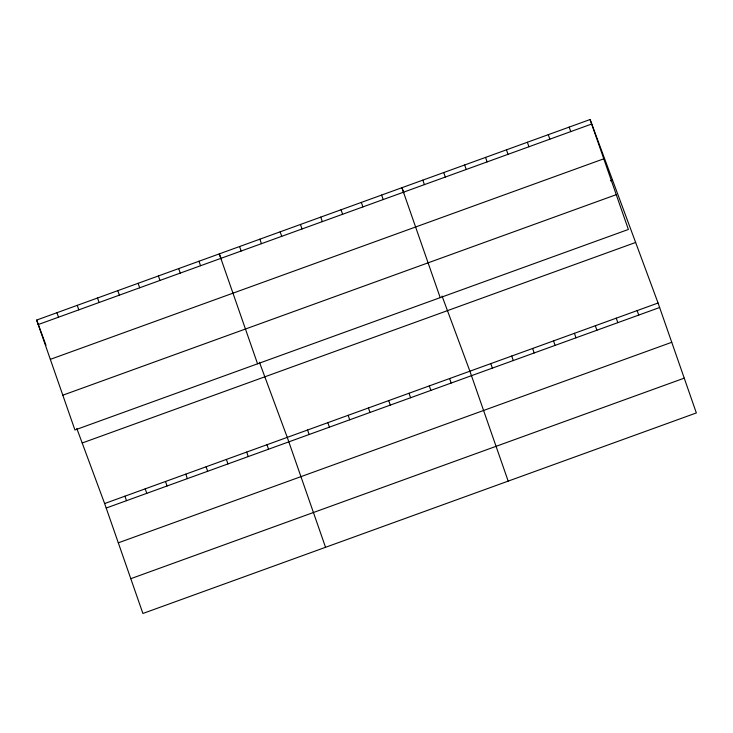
<?xml version="1.0" encoding="UTF-8"?>
<svg xmlns="http://www.w3.org/2000/svg" width="733" height="733" viewBox="0 0 733 733"><rect width="100%" height="100%" fill="white"/><g stroke="black" fill="none" stroke-linecap="round" stroke-linejoin="round"><path stroke-width="1.1" d="M590.092 119.525L628.373 229.456L74.931 429.987L36.65 320.064L590.092 119.525L658.069 303.013L696.35 412.936L142.908 613.475L104.627 503.544L76.8 428.439M38.217 324.554L591.659 124.024M50.33 359.353L603.772 158.814M610.433 180.831L612.522 180.071M62.818 395.197L616.261 194.657M82.197 442.998L635.639 242.458M104.627 503.544L658.069 303.013M106.193 508.042L659.636 307.503M118.306 542.832L671.749 342.293M130.795 578.685L684.237 378.146M403.791 192.752L401.922 187.712L440.203 297.635M442.072 296.086L469.899 371.191L508.18 481.123M221.155 258.932L219.286 253.884L257.567 363.815M259.436 362.267L287.263 437.372L325.544 547.294M36.65 320.064L45.996 345.289M637.16 310.581L638.727 315.08M569.184 127.102L570.75 131.592M616.251 318.159L617.818 322.657M548.275 134.68L549.842 139.169M595.343 325.736L596.909 330.235M527.366 142.257L528.933 146.747M574.434 333.313L576.001 337.803M506.466 149.825L508.024 154.324M553.534 340.891L555.092 345.38M485.558 157.403L487.115 161.901M532.625 348.468L534.183 352.958M464.649 164.98L466.215 169.479M511.716 356.036L513.283 360.535M443.74 172.557L445.307 177.047M490.808 363.614L492.374 368.113M422.831 180.135L424.398 184.624M449.604 378.549L451.171 383.038M381.627 195.06L383.194 199.559M429.309 385.897L430.876 390.396M361.332 202.418L362.899 206.908M409.023 393.255L410.581 397.744M341.047 209.766L342.613 214.265M388.728 400.603L390.295 405.102M320.752 217.124L322.318 221.613M368.433 407.96L370 412.45M300.457 224.472L302.023 228.971M348.138 415.309L349.705 419.807M280.162 231.83L281.729 236.319M327.853 422.666L329.41 427.156M259.876 239.178L261.434 243.677M307.558 430.014L309.124 434.513M239.581 246.535L241.148 251.025M266.968 444.72L268.535 449.219M198.991 261.241L200.558 265.731M246.673 452.078L248.24 456.567M178.696 268.59L180.263 273.088M226.387 459.426L227.945 463.925M158.41 275.947L159.968 280.437M206.092 466.784L207.659 471.273M138.116 283.295L139.682 287.794M185.797 474.132L187.364 478.631M117.821 290.653L119.387 295.142M165.502 481.489L167.069 485.979M97.526 298.001L99.092 302.5M145.207 488.838L146.774 493.336M77.24 305.359L78.797 309.848M124.922 496.195L126.488 500.685M56.945 312.707L58.512 317.206"/></g></svg>
